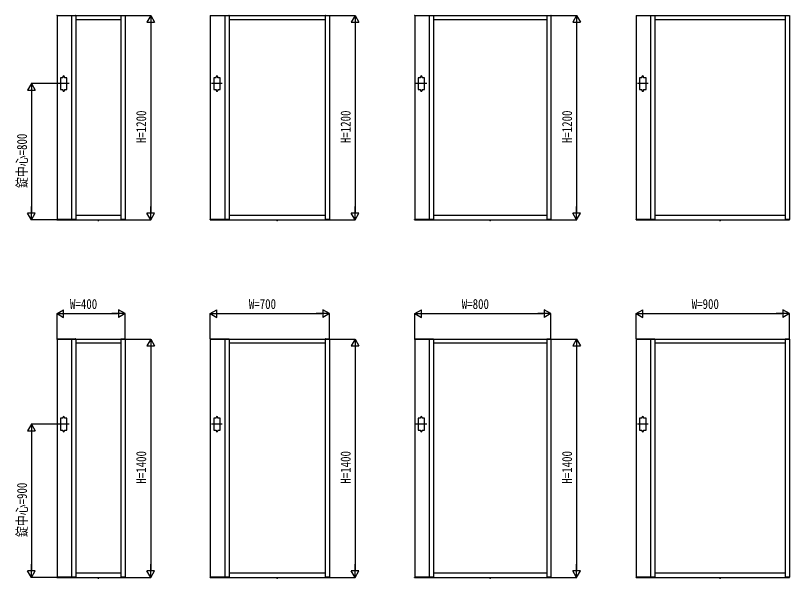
# Model space of a CAD drawing. Units: millimetres, scale not verified. Extents: x -8410 to 8410, y -5940 to 5940.
# Drawn here: x -1554 to 2991, y -257 to 3050 of the extents above; entities that cross this region are included whole.
import ezdxf
from ezdxf.enums import TextEntityAlignment as Align

# ---------------------------------------------------------------- set-up
doc = ezdxf.new("R2010")
doc.units = ezdxf.units.MM
doc.header["$LTSCALE"] = 30
doc.layers.add('0-2_YKK_A1', color=4, linetype='Continuous')
doc.layers.add('0-3_YKK_D', color=6, linetype='Continuous')
doc.styles.add('ＭＳ ゴシック', font='')
doc.styles.get('ＭＳ ゴシック').set_extended_font_data('MS Gothic')

msp = doc.modelspace()

# ---------------------------------------------------------------- linework, layer by layer
at = {"layer": '0-2_YKK_A1'}
for p, q in [((-1310.35, 3050.03), (-1310.46, 3048)), ((-1309.96, 3048), (-1309.96, 1852)), ((-1199.96, 3048), (-1309.96, 3048)), ((-1309.85, 3050.5), (-1200.57, 3050.5)), ((-1224.96, 3048), (-1224.96, 1852)), ((-1199.96, 3050), (-934.96, 3050)), ((-1199.96, 3050), (-1199.96, 1850)), ((-934.85, 3050.03), (-934.96, 3048)), ((-934.96, 3050), (-934.96, 1850)), ((-909.96, 3048), (-934.96, 3048)), ((-934.35, 3050.5), (-910.07, 3050.5)), ((-909.96, 3048), (-909.96, 1852)), ((-410.35, 3050.03), (-410.46, 3048)), ((-409.96, 3048), (-409.96, 1852)), ((-299.96, 3048), (-409.96, 3048)), ((-409.85, 3050.5), (-300.57, 3050.5)), ((-324.96, 3048), (-324.96, 1852)), ((-299.96, 3050), (265.04, 3050)), ((-299.96, 3050), (-299.96, 1850)), ((265.15, 3050.03), (265.04, 3048)), ((265.04, 3050), (265.04, 1850)), ((290.04, 3048), (265.04, 3048)), ((265.65, 3050.5), (289.93, 3050.5)), ((290.04, 3048), (290.04, 1852)), ((789.65, 3050.03), (789.54, 3048)), ((790.04, 3048), (790.04, 1852)), ((900.04, 3048), (790.04, 3048)), ((790.15, 3050.5), (899.43, 3050.5)), ((875.04, 3048), (875.04, 1852)), ((900.04, 3050), (1565.04, 3050)), ((900.04, 3050), (900.04, 1850)), ((1565.15, 3050.03), (1565.04, 3048)), ((1565.04, 3050), (1565.04, 1850)), ((1590.04, 3048), (1565.04, 3048)), ((1565.65, 3050.5), (1589.93, 3050.5)), ((1590.04, 3048), (1590.04, 1852)), ((2089.65, 3050.03), (2089.54, 3048)), ((2090.04, 3048), (2090.04, 1852)), ((2200.04, 3048), (2090.04, 3048)), ((2090.15, 3050.5), (2199.43, 3050.5)), ((2175.04, 3048), (2175.04, 1852)), ((2200.04, 3050), (2965.04, 3050)), ((2200.04, 3050), (2200.04, 1850)), ((2965.15, 3050.03), (2965.04, 3048)), ((2965.04, 3050), (2965.04, 1850)), ((2990.04, 3048), (2965.04, 3048)), ((2965.65, 3050.5), (2989.93, 3050.5)), ((2990.04, 3048), (2990.04, 1852)), ((-934.96, 3025), (-1199.96, 3025)), ((265.04, 3025), (-299.96, 3025)), ((1565.04, 3025), (900.04, 3025)), ((2965.04, 3025), (2200.04, 3025)), ((-1275.96, 2685), (-1275.96, 2690)), ((-1265.96, 2685), (-1265.96, 2690)), ((-375.96, 2685), (-375.96, 2690)), ((-365.96, 2685), (-365.96, 2690)), ((824.04, 2685), (824.04, 2690)), ((834.04, 2685), (834.04, 2690)), ((2124.04, 2685), (2124.04, 2690)), ((2134.04, 2685), (2134.04, 2690)), ((-1239.46, 2650), (-1302.46, 2650)), ((-339.46, 2650), (-402.46, 2650)), ((860.54, 2650), (797.54, 2650)), ((2160.54, 2650), (2097.54, 2650)), ((-1275.96, 2615), (-1275.96, 2610)), ((-1265.96, 2615), (-1265.96, 2610)), ((-375.96, 2615), (-375.96, 2610)), ((-365.96, 2615), (-365.96, 2610)), ((824.04, 2615), (824.04, 2610)), ((834.04, 2615), (834.04, 2610)), ((2124.04, 2615), (2124.04, 2610)), ((2134.04, 2615), (2134.04, 2610)), ((-934.96, 1875), (-1199.96, 1875)), ((265.04, 1875), (-299.96, 1875)), ((1565.04, 1875), (900.04, 1875)), ((2965.04, 1875), (2200.04, 1875)), ((-1310.35, 1849.97), (-1310.46, 1852)), ((-1199.96, 1852), (-1309.96, 1852)), ((-1309.85, 1849.5), (-1200.57, 1849.5)), ((-1199.96, 1850), (-934.96, 1850)), ((-1079.96, 1850), (-1079.96, 1848)), ((-1054.96, 1848), (-1079.96, 1848)), ((-1063.71, 1848), (-1071.21, 1848)), ((-1071.21, 1848), (-1071.21, 1847.49)), ((-1063.71, 1847.49), (-1071.21, 1847.49)), ((-1067.46, 1850), (-1067.46, 1843.4)), ((-1063.71, 1848), (-1063.71, 1847.49)), ((-1054.96, 1850), (-1054.96, 1848)), ((-909.96, 1852), (-934.96, 1852)), ((-934.85, 1849.97), (-934.96, 1852)), ((-934.35, 1849.5), (-910.07, 1849.5)), ((-410.35, 1849.97), (-410.46, 1852)), ((-299.96, 1852), (-409.96, 1852)), ((-409.85, 1849.5), (-300.57, 1849.5)), ((-299.96, 1850), (265.04, 1850)), ((-29.96, 1850), (-29.96, 1848)), ((-4.96, 1848), (-29.96, 1848)), ((-13.71, 1848), (-21.21, 1848)), ((-21.21, 1848), (-21.21, 1847.49)), ((-13.71, 1847.49), (-21.21, 1847.49)), ((-17.46, 1850), (-17.46, 1843.4)), ((-13.71, 1848), (-13.71, 1847.49)), ((-4.96, 1850), (-4.96, 1848)), ((290.04, 1852), (265.04, 1852)), ((265.15, 1849.97), (265.04, 1852)), ((265.65, 1849.5), (289.93, 1849.5)), ((789.65, 1849.97), (789.54, 1852)), ((900.04, 1852), (790.04, 1852)), ((790.15, 1849.5), (899.43, 1849.5)), ((900.04, 1850), (1565.04, 1850)), ((1220.04, 1850), (1220.04, 1848)), ((1245.04, 1848), (1220.04, 1848)), ((1236.29, 1848), (1228.79, 1848)), ((1228.79, 1848), (1228.79, 1847.49)), ((1236.29, 1847.49), (1228.79, 1847.49)), ((1232.54, 1850), (1232.54, 1843.4)), ((1236.29, 1848), (1236.29, 1847.49)), ((1245.04, 1850), (1245.04, 1848)), ((1590.04, 1852), (1565.04, 1852)), ((1565.15, 1849.97), (1565.04, 1852)), ((1565.65, 1849.5), (1589.93, 1849.5)), ((2089.65, 1849.97), (2089.54, 1852)), ((2200.04, 1852), (2090.04, 1852)), ((2090.15, 1849.5), (2199.43, 1849.5)), ((2200.04, 1850), (2965.04, 1850)), ((2570.04, 1850), (2570.04, 1848)), ((2595.04, 1848), (2570.04, 1848)), ((2586.29, 1848), (2578.79, 1848)), ((2578.79, 1848), (2578.79, 1847.49)), ((2586.29, 1847.49), (2578.79, 1847.49)), ((2582.54, 1850), (2582.54, 1843.4)), ((2586.29, 1848), (2586.29, 1847.49)), ((2595.04, 1850), (2595.04, 1848)), ((2990.04, 1852), (2965.04, 1852)), ((2965.15, 1849.97), (2965.04, 1852)), ((2965.65, 1849.5), (2989.93, 1849.5)), ((-1310.35, 1150.03), (-1310.46, 1148)), ((-1309.96, 1148), (-1309.96, -248)), ((-1199.96, 1148), (-1309.96, 1148)), ((-1309.85, 1150.5), (-1200.57, 1150.5)), ((-1224.96, 1148), (-1224.96, -248)), ((-1199.96, 1150), (-934.96, 1150)), ((-1199.96, 1150), (-1199.96, -250)), ((-934.85, 1150.03), (-934.96, 1148)), ((-934.96, 1150), (-934.96, -250)), ((-909.96, 1148), (-934.96, 1148)), ((-934.35, 1150.5), (-910.07, 1150.5)), ((-909.96, 1148), (-909.96, -248)), ((-410.35, 1150.03), (-410.46, 1148)), ((-409.96, 1148), (-409.96, -248)), ((-299.96, 1148), (-409.96, 1148)), ((-409.85, 1150.5), (-300.57, 1150.5)), ((-324.96, 1148), (-324.96, -248)), ((-299.96, 1150), (265.04, 1150)), ((-299.96, 1150), (-299.96, -250)), ((265.15, 1150.03), (265.04, 1148)), ((265.04, 1150), (265.04, -250)), ((290.04, 1148), (265.04, 1148)), ((265.65, 1150.5), (289.93, 1150.5)), ((290.04, 1148), (290.04, -248)), ((789.65, 1150.03), (789.54, 1148)), ((790.04, 1148), (790.04, -248)), ((900.04, 1148), (790.04, 1148)), ((790.15, 1150.5), (899.43, 1150.5)), ((875.04, 1148), (875.04, -248)), ((900.04, 1150), (1565.04, 1150)), ((900.04, 1150), (900.04, -250)), ((1565.15, 1150.03), (1565.04, 1148)), ((1565.04, 1150), (1565.04, -250)), ((1590.04, 1148), (1565.04, 1148)), ((1565.65, 1150.5), (1589.93, 1150.5)), ((1590.04, 1148), (1590.04, -248)), ((2089.65, 1150.03), (2089.54, 1148)), ((2090.04, 1148), (2090.04, -248)), ((2200.04, 1148), (2090.04, 1148)), ((2090.15, 1150.5), (2199.43, 1150.5)), ((2175.04, 1148), (2175.04, -248)), ((2200.04, 1150), (2965.04, 1150)), ((2200.04, 1150), (2200.04, -250)), ((2965.15, 1150.03), (2965.04, 1148)), ((2965.04, 1150), (2965.04, -250)), ((2990.04, 1148), (2965.04, 1148)), ((2965.65, 1150.5), (2989.93, 1150.5)), ((2990.04, 1148), (2990.04, -248)), ((-934.96, 1125), (-1199.96, 1125)), ((265.04, 1125), (-299.96, 1125)), ((1565.04, 1125), (900.04, 1125)), ((2965.04, 1125), (2200.04, 1125)), ((-1275.96, 685), (-1275.96, 690)), ((-1265.96, 685), (-1265.96, 690)), ((-375.96, 685), (-375.96, 690)), ((-365.96, 685), (-365.96, 690)), ((824.04, 685), (824.04, 690)), ((834.04, 685), (834.04, 690)), ((2124.04, 685), (2124.04, 690)), ((2134.04, 685), (2134.04, 690)), ((-1239.46, 650), (-1302.46, 650)), ((-339.46, 650), (-402.46, 650)), ((860.54, 650), (797.54, 650)), ((2160.54, 650), (2097.54, 650)), ((-1275.96, 615), (-1275.96, 610)), ((-1265.96, 615), (-1265.96, 610)), ((-375.96, 615), (-375.96, 610)), ((-365.96, 615), (-365.96, 610)), ((824.04, 615), (824.04, 610)), ((834.04, 615), (834.04, 610)), ((2124.04, 615), (2124.04, 610)), ((2134.04, 615), (2134.04, 610)), ((-934.96, -225), (-1199.96, -225)), ((265.04, -225), (-299.96, -225)), ((1565.04, -225), (900.04, -225)), ((2965.04, -225), (2200.04, -225)), ((-1310.35, -250.03), (-1310.46, -248)), ((-1199.96, -248), (-1309.96, -248)), ((-1309.85, -250.5), (-1200.57, -250.5)), ((-1199.96, -250), (-934.96, -250)), ((-1079.96, -250), (-1079.96, -252)), ((-1054.96, -252), (-1079.96, -252)), ((-1063.71, -252), (-1071.21, -252)), ((-1071.21, -252), (-1071.21, -252.51)), ((-1063.71, -252.51), (-1071.21, -252.51)), ((-1067.46, -250), (-1067.46, -256.6)), ((-1063.71, -252), (-1063.71, -252.51)), ((-1054.96, -250), (-1054.96, -252)), ((-909.96, -248), (-934.96, -248)), ((-934.85, -250.03), (-934.96, -248)), ((-934.35, -250.5), (-910.07, -250.5)), ((-410.35, -250.03), (-410.46, -248)), ((-299.96, -248), (-409.96, -248)), ((-409.85, -250.5), (-300.57, -250.5)), ((-299.96, -250), (265.04, -250)), ((-29.96, -250), (-29.96, -252)), ((-4.96, -252), (-29.96, -252)), ((-13.71, -252), (-21.21, -252)), ((-21.21, -252), (-21.21, -252.51)), ((-13.71, -252.51), (-21.21, -252.51)), ((-17.46, -250), (-17.46, -256.6)), ((-13.71, -252), (-13.71, -252.51)), ((-4.96, -250), (-4.96, -252)), ((290.04, -248), (265.04, -248)), ((265.15, -250.03), (265.04, -248)), ((265.65, -250.5), (289.93, -250.5)), ((789.65, -250.03), (789.54, -248)), ((900.04, -248), (790.04, -248)), ((790.15, -250.5), (899.43, -250.5)), ((900.04, -250), (1565.04, -250)), ((1220.04, -250), (1220.04, -252)), ((1245.04, -252), (1220.04, -252)), ((1236.29, -252), (1228.79, -252)), ((1228.79, -252), (1228.79, -252.51)), ((1236.29, -252.51), (1228.79, -252.51)), ((1232.54, -250), (1232.54, -256.6)), ((1236.29, -252), (1236.29, -252.51)), ((1245.04, -250), (1245.04, -252)), ((1590.04, -248), (1565.04, -248)), ((1565.15, -250.03), (1565.04, -248)), ((1565.65, -250.5), (1589.93, -250.5)), ((2089.65, -250.03), (2089.54, -248)), ((2200.04, -248), (2090.04, -248)), ((2090.15, -250.5), (2199.43, -250.5)), ((2200.04, -250), (2965.04, -250)), ((2570.04, -250), (2570.04, -252)), ((2595.04, -252), (2570.04, -252)), ((2586.29, -252), (2578.79, -252)), ((2578.79, -252), (2578.79, -252.51)), ((2586.29, -252.51), (2578.79, -252.51)), ((2582.54, -250), (2582.54, -256.6)), ((2586.29, -252), (2586.29, -252.51)), ((2595.04, -250), (2595.04, -252)), ((2990.04, -248), (2965.04, -248)), ((2965.15, -250.03), (2965.04, -248)), ((2965.65, -250.5), (2989.93, -250.5))]:
    msp.add_line(p, q, dxfattribs=at)
for points in [[(-1200.07, 3050.03), (-1199.96, 3048), (-1310.46, 3048)], [(-909.57, 3050.03), (-909.46, 3048), (-934.96, 3048)], [(-300.07, 3050.03), (-299.96, 3048), (-410.46, 3048)], [(290.43, 3050.03), (290.54, 3048), (265.04, 3048)], [(899.93, 3050.03), (900.04, 3048), (789.54, 3048)], [(1590.43, 3050.03), (1590.54, 3048), (1565.04, 3048)], [(2199.93, 3050.03), (2200.04, 3048), (2089.54, 3048)], [(2990.43, 3050.03), (2990.54, 3048), (2965.04, 3048)], [(-1275.96, 2685), (-1289.96, 2685), (-1289.96, 2615), (-1275.96, 2615)], [(-1265.96, 2615), (-1251.96, 2615), (-1251.96, 2685), (-1265.96, 2685)], [(-375.96, 2685), (-389.96, 2685), (-389.96, 2615), (-375.96, 2615)], [(-365.96, 2615), (-351.96, 2615), (-351.96, 2685), (-365.96, 2685)], [(824.04, 2685), (810.04, 2685), (810.04, 2615), (824.04, 2615)], [(834.04, 2615), (848.04, 2615), (848.04, 2685), (834.04, 2685)], [(2124.04, 2685), (2110.04, 2685), (2110.04, 2615), (2124.04, 2615)], [(2134.04, 2615), (2148.04, 2615), (2148.04, 2685), (2134.04, 2685)], [(-1200.07, 1849.97), (-1199.96, 1852), (-1310.46, 1852)], [(-1069.51, 1845.99), (-1068.61, 1847.85), (-1067.46, 1848.46)], [(-1065.41, 1845.99), (-1066.32, 1847.85), (-1067.46, 1848.46)], [(-909.57, 1849.97), (-909.46, 1852), (-934.96, 1852)], [(-300.07, 1849.97), (-299.96, 1852), (-410.46, 1852)], [(-19.51, 1845.99), (-18.61, 1847.85), (-17.46, 1848.46)], [(-15.41, 1845.99), (-16.32, 1847.85), (-17.46, 1848.46)], [(290.43, 1849.97), (290.54, 1852), (265.04, 1852)], [(899.93, 1849.97), (900.04, 1852), (789.54, 1852)], [(1230.49, 1845.99), (1231.39, 1847.85), (1232.54, 1848.46)], [(1234.59, 1845.99), (1233.68, 1847.85), (1232.54, 1848.46)], [(1590.43, 1849.97), (1590.54, 1852), (1565.04, 1852)], [(2199.93, 1849.97), (2200.04, 1852), (2089.54, 1852)], [(2580.49, 1845.99), (2581.39, 1847.85), (2582.54, 1848.46)], [(2584.59, 1845.99), (2583.68, 1847.85), (2582.54, 1848.46)], [(2990.43, 1849.97), (2990.54, 1852), (2965.04, 1852)], [(-1200.07, 1150.03), (-1199.96, 1148), (-1310.46, 1148)], [(-909.57, 1150.03), (-909.46, 1148), (-934.96, 1148)], [(-300.07, 1150.03), (-299.96, 1148), (-410.46, 1148)], [(290.43, 1150.03), (290.54, 1148), (265.04, 1148)], [(899.93, 1150.03), (900.04, 1148), (789.54, 1148)], [(1590.43, 1150.03), (1590.54, 1148), (1565.04, 1148)], [(2199.93, 1150.03), (2200.04, 1148), (2089.54, 1148)], [(2990.43, 1150.03), (2990.54, 1148), (2965.04, 1148)], [(-1275.96, 685), (-1289.96, 685), (-1289.96, 615), (-1275.96, 615)], [(-1265.96, 615), (-1251.96, 615), (-1251.96, 685), (-1265.96, 685)], [(-375.96, 685), (-389.96, 685), (-389.96, 615), (-375.96, 615)], [(-365.96, 615), (-351.96, 615), (-351.96, 685), (-365.96, 685)], [(824.04, 685), (810.04, 685), (810.04, 615), (824.04, 615)], [(834.04, 615), (848.04, 615), (848.04, 685), (834.04, 685)], [(2124.04, 685), (2110.04, 685), (2110.04, 615), (2124.04, 615)], [(2134.04, 615), (2148.04, 615), (2148.04, 685), (2134.04, 685)], [(-1200.07, -250.03), (-1199.96, -248), (-1310.46, -248)], [(-1069.51, -254.01), (-1068.61, -252.15), (-1067.46, -251.54)], [(-1065.41, -254.01), (-1066.32, -252.15), (-1067.46, -251.54)], [(-909.57, -250.03), (-909.46, -248), (-934.96, -248)], [(-300.07, -250.03), (-299.96, -248), (-410.46, -248)], [(-19.51, -254.01), (-18.61, -252.15), (-17.46, -251.54)], [(-15.41, -254.01), (-16.32, -252.15), (-17.46, -251.54)], [(290.43, -250.03), (290.54, -248), (265.04, -248)], [(899.93, -250.03), (900.04, -248), (789.54, -248)], [(1230.49, -254.01), (1231.39, -252.15), (1232.54, -251.54)], [(1234.59, -254.01), (1233.68, -252.15), (1232.54, -251.54)], [(1590.43, -250.03), (1590.54, -248), (1565.04, -248)], [(2199.93, -250.03), (2200.04, -248), (2089.54, -248)], [(2580.49, -254.01), (2581.39, -252.15), (2582.54, -251.54)], [(2584.59, -254.01), (2583.68, -252.15), (2582.54, -251.54)], [(2990.43, -250.03), (2990.54, -248), (2965.04, -248)]]:
    msp.add_lwpolyline(points, dxfattribs=at)
for centre, radius, start, end in [((-1309.85, 3050), 0.5, 90, 177), ((-1200.57, 3050), 0.5, 3, 90), ((-934.35, 3050), 0.5, 90, 177), ((-910.07, 3050), 0.5, 3, 90), ((-409.85, 3050), 0.5, 90, 177), ((-300.57, 3050), 0.5, 3, 90), ((265.65, 3050), 0.5, 90, 177), ((289.93, 3050), 0.5, 3, 90), ((790.15, 3050), 0.5, 90, 177), ((899.43, 3050), 0.5, 3, 90), ((1565.65, 3050), 0.5, 90, 177), ((1589.93, 3050), 0.5, 3, 90), ((2090.15, 3050), 0.5, 90, 177), ((2199.43, 3050), 0.5, 3, 90), ((2965.65, 3050), 0.5, 90, 177), ((2989.93, 3050), 0.5, 3, 90), ((-1270.96, 2690), 5, 0, 180), ((-370.96, 2690), 5, 0, 180), ((829.04, 2690), 5, 0, 180), ((2129.04, 2690), 5, 0, 180), ((-1270.96, 2610), 5, 180, 0), ((-370.96, 2610), 5, 180, 0), ((829.04, 2610), 5, 180, 0), ((2129.04, 2610), 5, 180, 0), ((-1309.85, 1850), 0.5, 183, 270), ((-1200.57, 1850), 0.5, 270, 357), ((-1067.46, 1850.03), 4.53, 214.06671, 325.93329), ((-934.35, 1850), 0.5, 183, 270), ((-910.07, 1850), 0.5, 270, 357), ((-409.85, 1850), 0.5, 183, 270), ((-300.57, 1850), 0.5, 270, 357), ((-17.46, 1850.03), 4.53, 214.06671, 325.93329), ((265.65, 1850), 0.5, 183, 270), ((289.93, 1850), 0.5, 270, 357), ((790.15, 1850), 0.5, 183, 270), ((899.43, 1850), 0.5, 270, 357), ((1232.54, 1850.03), 4.53, 214.06671, 325.93329), ((1565.65, 1850), 0.5, 183, 270), ((1589.93, 1850), 0.5, 270, 357), ((2090.15, 1850), 0.5, 183, 270), ((2199.43, 1850), 0.5, 270, 357), ((2582.54, 1850.03), 4.53, 214.06671, 325.93329), ((2965.65, 1850), 0.5, 183, 270), ((2989.93, 1850), 0.5, 270, 357), ((-1309.85, 1150), 0.5, 90, 177), ((-1200.57, 1150), 0.5, 3, 90), ((-934.35, 1150), 0.5, 90, 177), ((-910.07, 1150), 0.5, 3, 90), ((-409.85, 1150), 0.5, 90, 177), ((-300.57, 1150), 0.5, 3, 90), ((265.65, 1150), 0.5, 90, 177), ((289.93, 1150), 0.5, 3, 90), ((790.15, 1150), 0.5, 90, 177), ((899.43, 1150), 0.5, 3, 90), ((1565.65, 1150), 0.5, 90, 177), ((1589.93, 1150), 0.5, 3, 90), ((2090.15, 1150), 0.5, 90, 177), ((2199.43, 1150), 0.5, 3, 90), ((2965.65, 1150), 0.5, 90, 177), ((2989.93, 1150), 0.5, 3, 90), ((-1270.96, 690), 5, 0, 180), ((-370.96, 690), 5, 0, 180), ((829.04, 690), 5, 0, 180), ((2129.04, 690), 5, 0, 180), ((-1270.96, 610), 5, 180, 0), ((-370.96, 610), 5, 180, 0), ((829.04, 610), 5, 180, 0), ((2129.04, 610), 5, 180, 0), ((-1309.85, -250), 0.5, 183, 270), ((-1200.57, -250), 0.5, 270, 357), ((-1067.46, -249.97), 4.53, 214.06671, 325.93329), ((-934.35, -250), 0.5, 183, 270), ((-910.07, -250), 0.5, 270, 357), ((-409.85, -250), 0.5, 183, 270), ((-300.57, -250), 0.5, 270, 357), ((-17.46, -249.97), 4.53, 214.06671, 325.93329), ((265.65, -250), 0.5, 183, 270), ((289.93, -250), 0.5, 270, 357), ((790.15, -250), 0.5, 183, 270), ((899.43, -250), 0.5, 270, 357), ((1232.54, -249.97), 4.53, 214.06671, 325.93329), ((1565.65, -250), 0.5, 183, 270), ((1589.93, -250), 0.5, 270, 357), ((2090.15, -250), 0.5, 183, 270), ((2199.43, -250), 0.5, 270, 357), ((2582.54, -249.97), 4.53, 214.06671, 325.93329), ((2965.65, -250), 0.5, 183, 270), ((2989.93, -250), 0.5, 270, 357)]:
    msp.add_arc(centre, radius, start, end, dxfattribs=at)
at = {"layer": '0-3_YKK_D'}
for p, q in [((-907.96, 3050), (-758.96, 3050)), ((-759.96, 3050), (-782.46, 3011.03)), ((-759.96, 3050), (-737.46, 3011.03)), ((-759.96, 3050), (-759.96, 2972.06)), ((292.04, 3050), (441.04, 3050)), ((440.04, 3050), (417.54, 3011.03)), ((440.04, 3050), (462.54, 3011.03)), ((440.04, 3050), (440.04, 2972.06)), ((1592.04, 3050), (1741.04, 3050)), ((1740.04, 3050), (1717.54, 3011.03)), ((1740.04, 3050), (1762.54, 3011.03)), ((1740.04, 3050), (1740.04, 2972.06)), ((-782.46, 3011.03), (-737.46, 3011.03)), ((-759.96, 3005), (-759.96, 1895)), ((417.54, 3011.03), (462.54, 3011.03)), ((440.04, 3005), (440.04, 1895)), ((1717.54, 3011.03), (1762.54, 3011.03)), ((1740.04, 3005), (1740.04, 1895)), ((-1459.96, 2650), (-1482.46, 2611.03)), ((-1304.46, 2650), (-1460.96, 2650)), ((-1459.96, 2650), (-1437.46, 2611.03)), ((-1459.96, 2650), (-1459.96, 2572.06)), ((-1482.46, 2611.03), (-1437.46, 2611.03)), ((-1459.96, 2605), (-1459.96, 1895)), ((-1459.96, 1850), (-1459.96, 1927.94)), ((-759.96, 1850), (-759.96, 1927.94)), ((440.04, 1850), (440.04, 1927.94)), ((1740.04, 1850), (1740.04, 1927.94)), ((-1459.96, 1850), (-1482.46, 1888.97)), ((-1437.46, 1888.97), (-1482.46, 1888.97)), ((-1459.96, 1850), (-1437.46, 1888.97)), ((-759.96, 1850), (-782.46, 1888.97)), ((-737.46, 1888.97), (-782.46, 1888.97)), ((-759.96, 1850), (-737.46, 1888.97)), ((440.04, 1850), (417.54, 1888.97)), ((462.54, 1888.97), (417.54, 1888.97)), ((440.04, 1850), (462.54, 1888.97)), ((1740.04, 1850), (1717.54, 1888.97)), ((1762.54, 1888.97), (1717.54, 1888.97)), ((1740.04, 1850), (1762.54, 1888.97)), ((-1311.96, 1850), (-1460.96, 1850)), ((-907.96, 1850), (-758.96, 1850)), ((292.04, 1850), (441.04, 1850)), ((1592.04, 1850), (1741.04, 1850)), ((-1309.96, 1300), (-1270.99, 1322.5)), ((-1270.99, 1277.5), (-1270.99, 1322.5)), ((-909.96, 1300), (-948.93, 1322.5)), ((-948.93, 1322.5), (-948.93, 1277.5)), ((-409.96, 1300), (-370.99, 1322.5)), ((-370.99, 1277.5), (-370.99, 1322.5)), ((290.04, 1300), (251.07, 1322.5)), ((251.07, 1322.5), (251.07, 1277.5)), ((790.04, 1300), (829.01, 1322.5)), ((829.01, 1277.5), (829.01, 1322.5)), ((1590.04, 1300), (1551.07, 1322.5)), ((1551.07, 1322.5), (1551.07, 1277.5)), ((2090.04, 1300), (2129.01, 1322.5)), ((2129.01, 1277.5), (2129.01, 1322.5)), ((2990.04, 1300), (2951.07, 1322.5)), ((2951.07, 1322.5), (2951.07, 1277.5)), ((-1309.96, 1152), (-1309.96, 1301)), ((-1309.96, 1300), (-1270.99, 1277.5)), ((-1309.96, 1300), (-1232.02, 1300)), ((-1264.96, 1300), (-954.96, 1300)), ((-909.96, 1300), (-987.9, 1300)), ((-909.96, 1300), (-948.93, 1277.5)), ((-909.96, 1152), (-909.96, 1301)), ((-409.96, 1152), (-409.96, 1301)), ((-409.96, 1300), (-370.99, 1277.5)), ((-409.96, 1300), (-332.02, 1300)), ((-364.96, 1300), (245.04, 1300)), ((290.04, 1300), (212.1, 1300)), ((290.04, 1300), (251.07, 1277.5)), ((290.04, 1152), (290.04, 1301)), ((790.04, 1152), (790.04, 1301)), ((790.04, 1300), (829.01, 1277.5)), ((790.04, 1300), (867.98, 1300)), ((835.04, 1300), (1545.04, 1300)), ((1590.04, 1300), (1512.1, 1300)), ((1590.04, 1300), (1551.07, 1277.5)), ((1590.04, 1152), (1590.04, 1301)), ((2090.04, 1152), (2090.04, 1301)), ((2090.04, 1300), (2129.01, 1277.5)), ((2090.04, 1300), (2167.98, 1300)), ((2135.04, 1300), (2945.04, 1300)), ((2990.04, 1300), (2912.1, 1300)), ((2990.04, 1300), (2951.07, 1277.5)), ((2990.04, 1152), (2990.04, 1301)), ((-907.96, 1150), (-758.96, 1150)), ((-759.96, 1150), (-782.46, 1111.03)), ((-759.96, 1150), (-737.46, 1111.03)), ((-759.96, 1150), (-759.96, 1072.06)), ((292.04, 1150), (441.04, 1150)), ((440.04, 1150), (417.54, 1111.03)), ((440.04, 1150), (462.54, 1111.03)), ((440.04, 1150), (440.04, 1072.06)), ((1592.04, 1150), (1741.04, 1150)), ((1740.04, 1150), (1717.54, 1111.03)), ((1740.04, 1150), (1762.54, 1111.03)), ((1740.04, 1150), (1740.04, 1072.06)), ((-782.46, 1111.03), (-737.46, 1111.03)), ((-759.96, 1105), (-759.96, -205)), ((417.54, 1111.03), (462.54, 1111.03)), ((440.04, 1105), (440.04, -205)), ((1717.54, 1111.03), (1762.54, 1111.03)), ((1740.04, 1105), (1740.04, -205)), ((-1459.96, 650), (-1482.46, 611.03)), ((-1304.46, 650), (-1460.96, 650)), ((-1459.96, 650), (-1437.46, 611.03)), ((-1459.96, 650), (-1459.96, 572.06)), ((-1482.46, 611.03), (-1437.46, 611.03)), ((-1459.96, 605), (-1459.96, -205)), ((-1459.96, -250), (-1459.96, -172.06)), ((-759.96, -250), (-759.96, -172.06)), ((440.04, -250), (440.04, -172.06)), ((1740.04, -250), (1740.04, -172.06)), ((-1459.96, -250), (-1482.46, -211.03)), ((-1437.46, -211.03), (-1482.46, -211.03)), ((-1459.96, -250), (-1437.46, -211.03)), ((-759.96, -250), (-782.46, -211.03)), ((-737.46, -211.03), (-782.46, -211.03)), ((-759.96, -250), (-737.46, -211.03)), ((440.04, -250), (417.54, -211.03)), ((462.54, -211.03), (417.54, -211.03)), ((440.04, -250), (462.54, -211.03)), ((1740.04, -250), (1717.54, -211.03)), ((1762.54, -211.03), (1717.54, -211.03)), ((1740.04, -250), (1762.54, -211.03)), ((-1311.96, -250), (-1460.96, -250)), ((-907.96, -250), (-758.96, -250)), ((292.04, -250), (441.04, -250)), ((1592.04, -250), (1741.04, -250))]:
    msp.add_line(p, q, dxfattribs=at)

# ---------------------------------------------------------------- texts
at = {"layer": '0-3_YKK_D', "style": 'ＭＳ ゴシック', "width": 0.8}
for s, p in [('H=1200', (-768.96, 2300.67)), ('H=1200', (431.04, 2300.67)), ('H=1200', (1731.04, 2300.67)), ('錠中心=800', (-1468.96, 2036.67)), ('H=1400', (-768.96, 300.67)), ('H=1400', (431.04, 300.67)), ('H=1400', (1731.04, 300.67)), ('錠中心=900', (-1468.96, -13.33))]:
    msp.add_text(s, height=58.65, rotation=90, dxfattribs=at).set_placement(p, align=Align.BOTTOM_LEFT)
for s, p in [('W=400', (-1233.69, 1309)), ('W=700', (-183.69, 1309)), ('W=800', (1066.31, 1309)), ('W=900', (2416.31, 1309))]:
    msp.add_text(s, height=58.65, dxfattribs=at).set_placement(p, align=Align.BOTTOM_LEFT)

doc.saveas('drawing.dxf')
